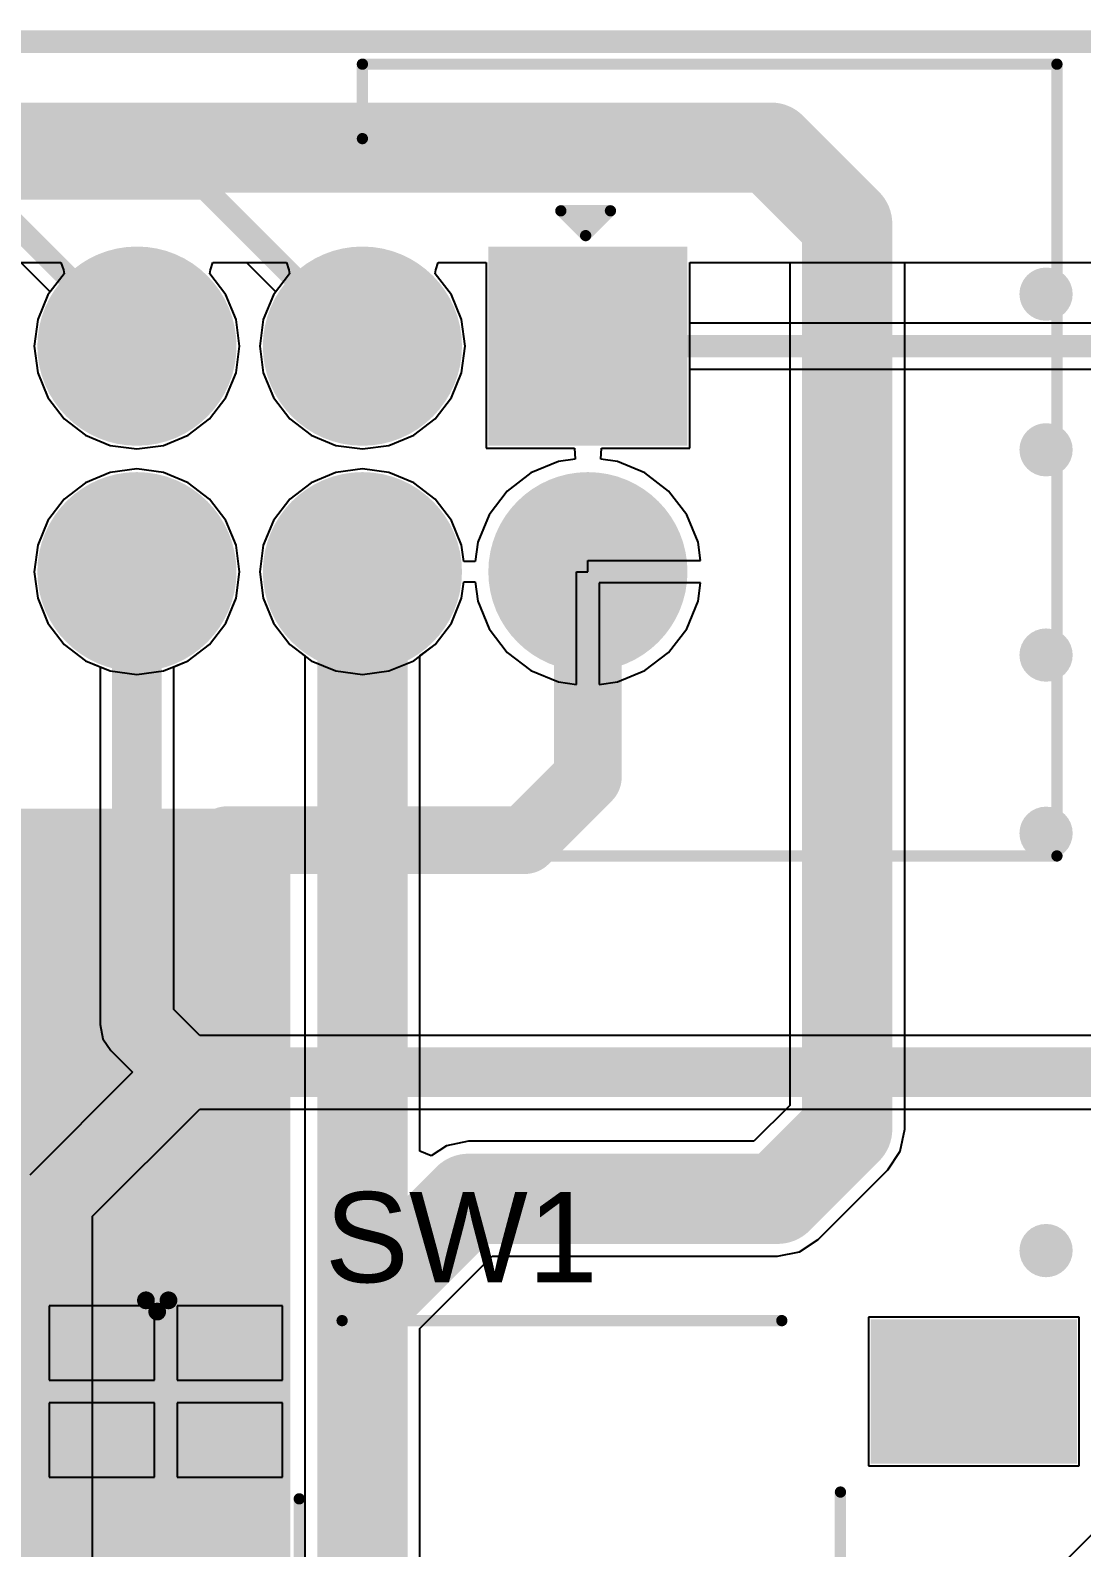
# Model space of a CAD drawing. Header units: millimetres. Extents: x -0.27 to 4.7, y -0.39 to 2.83.
# Drawn here: x 3.689 to 4.155, y 2.1 to 2.773 of the extents above; entities that cross this region are included whole.
import ezdxf

# ---------------------------------------------------------------- set-up
doc = ezdxf.new("R2010")
doc.units = ezdxf.units.MM
doc.header["$MEASUREMENT"] = 0
for name, color, linetype in [('BottomLayer', 5, 'Continuous'), ('BottomSolder', 6, 'Continuous'), ('Mechanical2', 216, 'Continuous'), ('MultiLayer', 9, 'Continuous'), ('PadHoleLayer', 156, 'Continuous'), ('TopLayer', 1, 'Continuous'), ('TopOverlay', 2, 'Continuous'), ('TopPaste', 8, 'Continuous'), ('TopSolder', 216, 'Continuous'), ('ViaHoleLayer', 16, 'Continuous')]:
    doc.layers.add(name, color=color, linetype=linetype)
doc.styles.add('Arial', font='', dxfattribs={"height": 0.2})
doc.styles.get('Arial').set_extended_font_data('Arial')

# ---------------------------------------------------------------- blocks, each defined once
blk = doc.blocks.new('TL3301NF160QG_60')
at = {"layer": 'TopLayer'}
for points in [[(-0.1374, 0.06063), (-0.22087, 0.06063), (-0.22087, 0.11654), (-0.1374, 0.11654)], [(0.22087, 0.06063), (0.1374, 0.06063), (0.1374, 0.11654), (0.22087, 0.11654)], [(-0.1374, -0.11654), (-0.22087, -0.11654), (-0.22087, -0.06063), (-0.1374, -0.06063)], [(0.22087, -0.11654), (0.1374, -0.11654), (0.1374, -0.06063), (0.22087, -0.06063)]]:
    blk.add_hatch(color=1, dxfattribs=at).paths.add_polyline_path(points)
at = {"layer": 'TopPaste'}
for points in [[(-0.1374, 0.06063), (-0.22087, 0.06063), (-0.22087, 0.11654), (-0.1374, 0.11654)], [(0.22087, 0.06063), (0.1374, 0.06063), (0.1374, 0.11654), (0.22087, 0.11654)], [(-0.1374, -0.11654), (-0.22087, -0.11654), (-0.22087, -0.06063), (-0.1374, -0.06063)], [(0.22087, -0.11654), (0.1374, -0.11654), (0.1374, -0.06063), (0.22087, -0.06063)]]:
    blk.add_hatch(color=8, dxfattribs=at).paths.add_polyline_path(points)
at = {"layer": 'TopSolder'}
for points in [[(-0.1334, 0.05663), (-0.22487, 0.05663), (-0.22487, 0.12054), (-0.1334, 0.12054)], [(0.22487, 0.05663), (0.1334, 0.05663), (0.1334, 0.12054), (0.22487, 0.12054)], [(-0.1334, -0.12054), (-0.22487, -0.12054), (-0.22487, -0.05663), (-0.1334, -0.05663)], [(0.22487, -0.12054), (0.1334, -0.12054), (0.1334, -0.05663), (0.22487, -0.05663)]]:
    blk.add_hatch(color=216, dxfattribs=at).paths.add_polyline_path(points)
at = {"layer": 'TopOverlay'}
for points, const_width in [([(-0.188, 0.129), (-0.183, 0.124)], 0.00787), ([(-0.188, 0.129), (-0.178, 0.129)], 0.00787), ([(-0.183, 0.124), (-0.178, 0.129)], 0.00787), ([(-0.101, 0.12), (0.094, 0.12)], 0.005), ([(-0.12, -0.044), (-0.12, 0.041)], 0.005), ([(0.12, -0.041), (0.12, 0.044)], 0.005), ([(-0.094, -0.12), (0.101, -0.12)], 0.005)]:
    blk.add_lwpolyline(points, dxfattribs=dict(at, const_width=const_width))
for points, const_width in [([(-0.18997, 0.129, 1), (-0.18603, 0.129, 1)], 0.00394), ([(-0.18997, 0.129, 1), (-0.18603, 0.129, 1)], 0.00394), ([(-0.18497, 0.124, 1), (-0.18103, 0.124, 1)], 0.00394), ([(-0.18497, 0.124, 1), (-0.18103, 0.124, 1)], 0.00394), ([(-0.17997, 0.129, 1), (-0.17603, 0.129, 1)], 0.00394), ([(-0.17997, 0.129, 1), (-0.17603, 0.129, 1)], 0.00394), ([(-0.10225, 0.12, 1), (-0.09975, 0.12, 1)], 0.0025), ([(0.09275, 0.12, 1), (0.09525, 0.12, 1)], 0.0025), ([(-0.12125, 0.041, 1), (-0.11875, 0.041, 1)], 0.0025), ([(0.11875, 0.044, 1), (0.12125, 0.044, 1)], 0.0025), ([(0.11875, -0.041, 1), (0.12125, -0.041, 1)], 0.0025), ([(-0.12125, -0.044, 1), (-0.11875, -0.044, 1)], 0.0025), ([(-0.09525, -0.12, 1), (-0.09275, -0.12, 1)], 0.0025), ([(0.09975, -0.12, 1), (0.10225, -0.12, 1)], 0.0025)]:
    blk.add_lwpolyline(points, format="xyb", close=True, dxfattribs=dict(at, const_width=const_width))
blk = doc.blocks.new('BH254V_10P_123')
at = {"layer": 'BottomLayer'}
h = blk.add_hatch(color=5, dxfattribs=at)
edge = h.paths.add_edge_path()
edge.add_arc((-0.2, 0.05), 0.04016, 0, 360)
h = blk.add_hatch(color=5, dxfattribs=at)
edge = h.paths.add_edge_path()
edge.add_arc((-0.1, 0.05), 0.04016, 0, 360)
h = blk.add_hatch(color=5, dxfattribs=at)
edge = h.paths.add_edge_path()
edge.add_arc((0, 0.05), 0.04016, 0, 360)
h = blk.add_hatch(color=5, dxfattribs=at)
edge = h.paths.add_edge_path()
edge.add_arc((0.1, 0.05), 0.04016, 0, 360)
h = blk.add_hatch(color=5, dxfattribs=at)
edge = h.paths.add_edge_path()
edge.add_arc((0.2, 0.05), 0.04016, 0, 360)
blk.add_hatch(color=5, dxfattribs=at).paths.add_polyline_path([(-0.24016, -0.00984), (-0.15984, -0.00984), (-0.15984, -0.09016), (-0.24016, -0.09016)])
h = blk.add_hatch(color=5, dxfattribs=at)
edge = h.paths.add_edge_path()
edge.add_arc((-0.1, -0.05), 0.04016, 0, 360)
h = blk.add_hatch(color=5, dxfattribs=at)
edge = h.paths.add_edge_path()
edge.add_arc((0, -0.05), 0.04016, 0, 360)
h = blk.add_hatch(color=5, dxfattribs=at)
edge = h.paths.add_edge_path()
edge.add_arc((0.1, -0.05), 0.04016, 0, 360)
h = blk.add_hatch(color=5, dxfattribs=at)
edge = h.paths.add_edge_path()
edge.add_arc((0.2, -0.05), 0.04016, 0, 360)
at = {"layer": 'BottomSolder'}
h = blk.add_hatch(color=6, dxfattribs=at)
edge = h.paths.add_edge_path()
edge.add_arc((-0.2, 0.05), 0.04416, 0, 360)
h = blk.add_hatch(color=6, dxfattribs=at)
edge = h.paths.add_edge_path()
edge.add_arc((-0.1, 0.05), 0.04416, 0, 360)
h = blk.add_hatch(color=6, dxfattribs=at)
edge = h.paths.add_edge_path()
edge.add_arc((0, 0.05), 0.04416, 0, 360)
h = blk.add_hatch(color=6, dxfattribs=at)
edge = h.paths.add_edge_path()
edge.add_arc((0.1, 0.05), 0.04416, 0, 360)
h = blk.add_hatch(color=6, dxfattribs=at)
edge = h.paths.add_edge_path()
edge.add_arc((0.2, 0.05), 0.04416, 0, 360)
blk.add_hatch(color=6, dxfattribs=at).paths.add_polyline_path([(-0.24416, -0.00584), (-0.15584, -0.00584), (-0.15584, -0.09416), (-0.24416, -0.09416)])
h = blk.add_hatch(color=6, dxfattribs=at)
edge = h.paths.add_edge_path()
edge.add_arc((-0.1, -0.05), 0.04416, 0, 360)
h = blk.add_hatch(color=6, dxfattribs=at)
edge = h.paths.add_edge_path()
edge.add_arc((0, -0.05), 0.04416, 0, 360)
h = blk.add_hatch(color=6, dxfattribs=at)
edge = h.paths.add_edge_path()
edge.add_arc((0.1, -0.05), 0.04416, 0, 360)
h = blk.add_hatch(color=6, dxfattribs=at)
edge = h.paths.add_edge_path()
edge.add_arc((0.2, -0.05), 0.04416, 0, 360)
at = {"layer": 'MultiLayer'}
h = blk.add_hatch(color=9, dxfattribs=at)
edge = h.paths.add_edge_path()
edge.add_arc((-0.2, 0.05), 0.04016, 0, 360)
h = blk.add_hatch(color=9, dxfattribs=at)
edge = h.paths.add_edge_path()
edge.add_arc((-0.1, 0.05), 0.04016, 0, 360)
h = blk.add_hatch(color=9, dxfattribs=at)
edge = h.paths.add_edge_path()
edge.add_arc((0, 0.05), 0.04016, 0, 360)
h = blk.add_hatch(color=9, dxfattribs=at)
edge = h.paths.add_edge_path()
edge.add_arc((0.1, 0.05), 0.04016, 0, 360)
h = blk.add_hatch(color=9, dxfattribs=at)
edge = h.paths.add_edge_path()
edge.add_arc((0.2, 0.05), 0.04016, 0, 360)
blk.add_hatch(color=9, dxfattribs=at).paths.add_polyline_path([(-0.24016, -0.00984), (-0.15984, -0.00984), (-0.15984, -0.09016), (-0.24016, -0.09016)])
h = blk.add_hatch(color=9, dxfattribs=at)
edge = h.paths.add_edge_path()
edge.add_arc((-0.1, -0.05), 0.04016, 0, 360)
h = blk.add_hatch(color=9, dxfattribs=at)
edge = h.paths.add_edge_path()
edge.add_arc((0, -0.05), 0.04016, 0, 360)
h = blk.add_hatch(color=9, dxfattribs=at)
edge = h.paths.add_edge_path()
edge.add_arc((0.1, -0.05), 0.04016, 0, 360)
h = blk.add_hatch(color=9, dxfattribs=at)
edge = h.paths.add_edge_path()
edge.add_arc((0.2, -0.05), 0.04016, 0, 360)
at = {"layer": 'PadHoleLayer'}
h = blk.add_hatch(color=156, dxfattribs=at)
edge = h.paths.add_edge_path()
edge.add_arc((-0.2, 0.05), 0.02008, 0, 360)
h = blk.add_hatch(color=156, dxfattribs=at)
edge = h.paths.add_edge_path()
edge.add_arc((-0.1, 0.05), 0.02008, 0, 360)
h = blk.add_hatch(color=156, dxfattribs=at)
edge = h.paths.add_edge_path()
edge.add_arc((0, 0.05), 0.02008, 0, 360)
h = blk.add_hatch(color=156, dxfattribs=at)
edge = h.paths.add_edge_path()
edge.add_arc((0.1, 0.05), 0.02008, 0, 360)
h = blk.add_hatch(color=156, dxfattribs=at)
edge = h.paths.add_edge_path()
edge.add_arc((0.2, 0.05), 0.02008, 0, 360)
h = blk.add_hatch(color=156, dxfattribs=at)
edge = h.paths.add_edge_path()
edge.add_arc((-0.2, -0.05), 0.02008, 0, 360)
h = blk.add_hatch(color=156, dxfattribs=at)
edge = h.paths.add_edge_path()
edge.add_arc((-0.1, -0.05), 0.02008, 0, 360)
h = blk.add_hatch(color=156, dxfattribs=at)
edge = h.paths.add_edge_path()
edge.add_arc((0, -0.05), 0.02008, 0, 360)
h = blk.add_hatch(color=156, dxfattribs=at)
edge = h.paths.add_edge_path()
edge.add_arc((0.1, -0.05), 0.02008, 0, 360)
h = blk.add_hatch(color=156, dxfattribs=at)
edge = h.paths.add_edge_path()
edge.add_arc((0.2, -0.05), 0.02008, 0, 360)
at = {"layer": 'TopLayer'}
h = blk.add_hatch(color=1, dxfattribs=at)
edge = h.paths.add_edge_path()
edge.add_arc((-0.2, 0.05), 0.04016, 0, 360)
h = blk.add_hatch(color=1, dxfattribs=at)
edge = h.paths.add_edge_path()
edge.add_arc((-0.1, 0.05), 0.04016, 0, 360)
h = blk.add_hatch(color=1, dxfattribs=at)
edge = h.paths.add_edge_path()
edge.add_arc((0, 0.05), 0.04016, 0, 360)
h = blk.add_hatch(color=1, dxfattribs=at)
edge = h.paths.add_edge_path()
edge.add_arc((0.1, 0.05), 0.04016, 0, 360)
h = blk.add_hatch(color=1, dxfattribs=at)
edge = h.paths.add_edge_path()
edge.add_arc((0.2, 0.05), 0.04016, 0, 360)
blk.add_hatch(color=1, dxfattribs=at).paths.add_polyline_path([(-0.24016, -0.00984), (-0.15984, -0.00984), (-0.15984, -0.09016), (-0.24016, -0.09016)])
h = blk.add_hatch(color=1, dxfattribs=at)
edge = h.paths.add_edge_path()
edge.add_arc((-0.1, -0.05), 0.04016, 0, 360)
h = blk.add_hatch(color=1, dxfattribs=at)
edge = h.paths.add_edge_path()
edge.add_arc((0, -0.05), 0.04016, 0, 360)
h = blk.add_hatch(color=1, dxfattribs=at)
edge = h.paths.add_edge_path()
edge.add_arc((0.1, -0.05), 0.04016, 0, 360)
h = blk.add_hatch(color=1, dxfattribs=at)
edge = h.paths.add_edge_path()
edge.add_arc((0.2, -0.05), 0.04016, 0, 360)
at = {"layer": 'TopOverlay'}
blk.add_hatch(color=2, dxfattribs=at).paths.add_polyline_path([(-0.1935, -0.102), (-0.205, -0.102), (-0.205, -0.1095), (-0.1935, -0.1095)])
at = {"layer": 'TopSolder'}
h = blk.add_hatch(color=216, dxfattribs=at)
edge = h.paths.add_edge_path()
edge.add_arc((-0.2, 0.05), 0.04416, 0, 360)
h = blk.add_hatch(color=216, dxfattribs=at)
edge = h.paths.add_edge_path()
edge.add_arc((-0.1, 0.05), 0.04416, 0, 360)
h = blk.add_hatch(color=216, dxfattribs=at)
edge = h.paths.add_edge_path()
edge.add_arc((0, 0.05), 0.04416, 0, 360)
h = blk.add_hatch(color=216, dxfattribs=at)
edge = h.paths.add_edge_path()
edge.add_arc((0.1, 0.05), 0.04416, 0, 360)
h = blk.add_hatch(color=216, dxfattribs=at)
edge = h.paths.add_edge_path()
edge.add_arc((0.2, 0.05), 0.04416, 0, 360)
blk.add_hatch(color=216, dxfattribs=at).paths.add_polyline_path([(-0.24416, -0.00584), (-0.15584, -0.00584), (-0.15584, -0.09416), (-0.24416, -0.09416)])
h = blk.add_hatch(color=216, dxfattribs=at)
edge = h.paths.add_edge_path()
edge.add_arc((-0.1, -0.05), 0.04416, 0, 360)
h = blk.add_hatch(color=216, dxfattribs=at)
edge = h.paths.add_edge_path()
edge.add_arc((0, -0.05), 0.04416, 0, 360)
h = blk.add_hatch(color=216, dxfattribs=at)
edge = h.paths.add_edge_path()
edge.add_arc((0.1, -0.05), 0.04416, 0, 360)
h = blk.add_hatch(color=216, dxfattribs=at)
edge = h.paths.add_edge_path()
edge.add_arc((0.2, -0.05), 0.04416, 0, 360)
at = {"layer": 'TopOverlay', "const_width": 0.005}
for points in [[(-0.408, 0.176), (-0.408, -0.175)], [(0.407, 0.176), (-0.408, 0.176)], [(0.407, 0.176), (0.407, -0.175)], [(-0.199, -0.099), (-0.21, -0.11)], [(-0.188, -0.11), (-0.199, -0.099)], [(-0.188, -0.11), (-0.21, -0.11)], [(-0.1, -0.142), (-0.1, -0.175)], [(0.099, -0.142), (-0.1, -0.142)], [(0.099, -0.142), (0.099, -0.175)], [(-0.1, -0.175), (-0.408, -0.175)], [(0.407, -0.175), (0.099, -0.175)]]:
    blk.add_lwpolyline(points, dxfattribs=at)
at = {"layer": 'TopOverlay', "const_width": 0.0025}
for points in [[(-0.40925, 0.176, 1), (-0.40675, 0.176, 1)], [(-0.40925, 0.176, 1), (-0.40675, 0.176, 1)], [(0.40575, 0.176, 1), (0.40825, 0.176, 1)], [(0.40575, 0.176, 1), (0.40825, 0.176, 1)], [(-0.20025, -0.099, 1), (-0.19775, -0.099, 1)], [(-0.20025, -0.099, 1), (-0.19775, -0.099, 1)], [(-0.21125, -0.11, 1), (-0.20875, -0.11, 1)], [(-0.21125, -0.11, 1), (-0.20875, -0.11, 1)], [(-0.18925, -0.11, 1), (-0.18675, -0.11, 1)], [(-0.18925, -0.11, 1), (-0.18675, -0.11, 1)], [(-0.10125, -0.142, 1), (-0.09875, -0.142, 1)], [(-0.10125, -0.142, 1), (-0.09875, -0.142, 1)], [(0.09775, -0.142, 1), (0.10025, -0.142, 1)], [(0.09775, -0.142, 1), (0.10025, -0.142, 1)], [(-0.40925, -0.175, 1), (-0.40675, -0.175, 1)], [(-0.40925, -0.175, 1), (-0.40675, -0.175, 1)], [(-0.10125, -0.175, 1), (-0.09875, -0.175, 1)], [(-0.10125, -0.175, 1), (-0.09875, -0.175, 1)], [(0.09775, -0.175, 1), (0.10025, -0.175, 1)], [(0.09775, -0.175, 1), (0.10025, -0.175, 1)], [(0.40575, -0.175, 1), (0.40825, -0.175, 1)], [(0.40575, -0.175, 1), (0.40825, -0.175, 1)]]:
    blk.add_lwpolyline(points, format="xyb", close=True, dxfattribs=at)

msp = doc.modelspace()

# ---------------------------------------------------------------- hatches: boundary and pattern name
at = {"layer": 'BottomLayer'}
h = msp.add_hatch(color=5, dxfattribs=at)
edge = h.paths.add_edge_path()
edge.add_arc((4.139, 2.656), 0.01181, 0, 360)
h = msp.add_hatch(color=5, dxfattribs=at)
edge = h.paths.add_edge_path()
edge.add_arc((4.139, 2.587), 0.01181, 0, 360)
h = msp.add_hatch(color=5, dxfattribs=at)
edge = h.paths.add_edge_path()
edge.add_arc((4.139, 2.496), 0.01181, 0, 360)
h = msp.add_hatch(color=5, dxfattribs=at)
edge = h.paths.add_edge_path()
edge.add_arc((4.139, 2.417), 0.01181, 0, 360)
h = msp.add_hatch(color=5, dxfattribs=at)
edge = h.paths.add_edge_path()
edge.add_arc((3.77582, 2.41395), 0.01181, 0, 360)
h = msp.add_hatch(color=5, dxfattribs=at)
edge = h.paths.add_edge_path()
edge.add_arc((4.139, 2.232), 0.01181, 0, 360)
at = {"layer": 'BottomSolder'}
h = msp.add_hatch(color=6, dxfattribs=at)
edge = h.paths.add_edge_path()
edge.add_arc((4.139, 2.656), 0.00591, 0, 360)
h = msp.add_hatch(color=6, dxfattribs=at)
edge = h.paths.add_edge_path()
edge.add_arc((4.139, 2.587), 0.00591, 0, 360)
h = msp.add_hatch(color=6, dxfattribs=at)
edge = h.paths.add_edge_path()
edge.add_arc((4.139, 2.496), 0.00591, 0, 360)
h = msp.add_hatch(color=6, dxfattribs=at)
edge = h.paths.add_edge_path()
edge.add_arc((4.139, 2.417), 0.00591, 0, 360)
h = msp.add_hatch(color=6, dxfattribs=at)
edge = h.paths.add_edge_path()
edge.add_arc((3.77582, 2.41395), 0.00591, 0, 360)
h = msp.add_hatch(color=6, dxfattribs=at)
edge = h.paths.add_edge_path()
edge.add_arc((4.139, 2.232), 0.00591, 0, 360)
at = {"layer": 'TopLayer'}
h = msp.add_hatch(color=1, dxfattribs=at)
edge = h.paths.add_edge_path()
edge.add_arc((4.139, 2.656), 0.01181, 0, 360)
h = msp.add_hatch(color=1, dxfattribs=at)
edge = h.paths.add_edge_path()
edge.add_arc((4.139, 2.587), 0.01181, 0, 360)
h = msp.add_hatch(color=1, dxfattribs=at)
edge = h.paths.add_edge_path()
edge.add_arc((4.139, 2.496), 0.01181, 0, 360)
h = msp.add_hatch(color=1, dxfattribs=at)
edge = h.paths.add_edge_path()
edge.add_arc((4.139, 2.417), 0.01181, 0, 360)
msp.add_hatch(color=1, dxfattribs=at).paths.add_polyline_path([(3.47282, 2.05452), (3.80382, 2.05452), (3.80382, 2.42795), (3.47282, 2.42795)])
h = msp.add_hatch(color=1, dxfattribs=at)
edge = h.paths.add_edge_path()
edge.add_arc((3.77582, 2.41395), 0.01181, 0, 360)
h = msp.add_hatch(color=1, dxfattribs=at)
edge = h.paths.add_edge_path()
edge.add_arc((4.139, 2.232), 0.01181, 0, 360)
at = {"layer": 'TopSolder'}
h = msp.add_hatch(color=216, dxfattribs=at)
edge = h.paths.add_edge_path()
edge.add_arc((4.139, 2.656), 0.00591, 0, 360)
h = msp.add_hatch(color=216, dxfattribs=at)
edge = h.paths.add_edge_path()
edge.add_arc((4.139, 2.587), 0.00591, 0, 360)
h = msp.add_hatch(color=216, dxfattribs=at)
edge = h.paths.add_edge_path()
edge.add_arc((4.139, 2.496), 0.00591, 0, 360)
h = msp.add_hatch(color=216, dxfattribs=at)
edge = h.paths.add_edge_path()
edge.add_arc((4.139, 2.417), 0.00591, 0, 360)
h = msp.add_hatch(color=216, dxfattribs=at)
edge = h.paths.add_edge_path()
edge.add_arc((3.77582, 2.41395), 0.00591, 0, 360)
h = msp.add_hatch(color=216, dxfattribs=at)
edge = h.paths.add_edge_path()
edge.add_arc((4.139, 2.232), 0.00591, 0, 360)
at = {"layer": 'ViaHoleLayer'}
h = msp.add_hatch(color=16, dxfattribs=at)
edge = h.paths.add_edge_path()
edge.add_arc((4.139, 2.656), 0.00591, 0, 360)
h = msp.add_hatch(color=16, dxfattribs=at)
edge = h.paths.add_edge_path()
edge.add_arc((4.139, 2.587), 0.00591, 0, 360)
h = msp.add_hatch(color=16, dxfattribs=at)
edge = h.paths.add_edge_path()
edge.add_arc((4.139, 2.496), 0.00591, 0, 360)
h = msp.add_hatch(color=16, dxfattribs=at)
edge = h.paths.add_edge_path()
edge.add_arc((4.139, 2.417), 0.00591, 0, 360)
h = msp.add_hatch(color=16, dxfattribs=at)
edge = h.paths.add_edge_path()
edge.add_arc((3.77582, 2.41395), 0.00591, 0, 360)
h = msp.add_hatch(color=16, dxfattribs=at)
edge = h.paths.add_edge_path()
edge.add_arc((4.139, 2.232), 0.00591, 0, 360)

# ---------------------------------------------------------------- linework, layer by layer
at = {"layer": 'BottomLayer'}
for p, q in [((3.68435, 2.67), (3.69736, 2.657)), ((3.76815, 2.665), (3.76841, 2.66682)), ((3.77527, 2.65572), (3.76815, 2.665)), ((3.76841, 2.66682), (3.76949, 2.67)), ((3.76949, 2.67), (3.78435, 2.67)), ((3.78435, 2.67), (3.79736, 2.657)), ((3.86815, 2.665), (3.86841, 2.66682)), ((3.87527, 2.65572), (3.86815, 2.665)), ((3.86841, 2.66682), (3.86949, 2.67)), ((3.86949, 2.67), (3.89067, 2.67)), ((3.89067, 2.67), (3.89067, 2.58779)), ((3.98098, 2.64314), (3.98098, 2.67)), ((3.98098, 2.67), (4.40193, 2.67)), ((3.69736, 2.657), (3.69638, 2.65572)), ((3.79736, 2.657), (3.79638, 2.65572)), ((3.69638, 2.65572), (3.69183, 2.64474)), ((3.77982, 2.64474), (3.77527, 2.65572)), ((3.79638, 2.65572), (3.79183, 2.64474)), ((3.87982, 2.64474), (3.87527, 2.65572)), ((3.69183, 2.64474), (3.69028, 2.63295)), ((3.78137, 2.63295), (3.77982, 2.64474)), ((3.79183, 2.64474), (3.79028, 2.63295)), ((3.88137, 2.63295), (3.87982, 2.64474)), ((4.28382, 2.64314), (3.98098, 2.64314)), ((3.69028, 2.63295), (3.69183, 2.62116)), ((3.77982, 2.62116), (3.78137, 2.63295)), ((3.79028, 2.63295), (3.79183, 2.62116)), ((3.87982, 2.62116), (3.88137, 2.63295)), ((3.69183, 2.62116), (3.69638, 2.61017)), ((3.77527, 2.61017), (3.77982, 2.62116)), ((3.79183, 2.62116), (3.79638, 2.61017)), ((3.87527, 2.61017), (3.87982, 2.62116)), ((3.98098, 2.58779), (3.98098, 2.62275)), ((3.98098, 2.62275), (4.2796, 2.62275)), ((3.69638, 2.61017), (3.70362, 2.60074)), ((3.76803, 2.60074), (3.77527, 2.61017)), ((3.79638, 2.61017), (3.80362, 2.60074)), ((3.86803, 2.60074), (3.87527, 2.61017)), ((3.70362, 2.60074), (3.71305, 2.5935)), ((3.7586, 2.5935), (3.76803, 2.60074)), ((3.80362, 2.60074), (3.81305, 2.5935)), ((3.8586, 2.5935), (3.86803, 2.60074)), ((3.71305, 2.5935), (3.72403, 2.58895)), ((3.74761, 2.58895), (3.7586, 2.5935)), ((3.81305, 2.5935), (3.82403, 2.58895)), ((3.84761, 2.58895), (3.8586, 2.5935)), ((3.72403, 2.58895), (3.73582, 2.5874)), ((3.73582, 2.5874), (3.74761, 2.58895)), ((3.82403, 2.58895), (3.83582, 2.5874)), ((3.83582, 2.5874), (3.84761, 2.58895)), ((3.89067, 2.58779), (3.92981, 2.58779)), ((3.92981, 2.58779), (3.93014, 2.58279)), ((3.9415, 2.58279), (3.94183, 2.58779)), ((3.94183, 2.58779), (3.98098, 2.58779)), ((3.72403, 2.57694), (3.71305, 2.57239)), ((3.73582, 2.5785), (3.72403, 2.57694)), ((3.74761, 2.57694), (3.73582, 2.5785)), ((3.7586, 2.57239), (3.74761, 2.57694)), ((3.82403, 2.57694), (3.81305, 2.57239)), ((3.83582, 2.5785), (3.82403, 2.57694)), ((3.84761, 2.57694), (3.83582, 2.5785)), ((3.8586, 2.57239), (3.84761, 2.57694)), ((3.91053, 2.57676), (3.90005, 2.56872)), ((3.92273, 2.58182), (3.91053, 2.57676)), ((3.93014, 2.58279), (3.92273, 2.58182)), ((3.94892, 2.58182), (3.9415, 2.58279)), ((3.96112, 2.57676), (3.94892, 2.58182)), ((3.9716, 2.56872), (3.96112, 2.57676)), ((3.71305, 2.57239), (3.70362, 2.56516)), ((3.76803, 2.56516), (3.7586, 2.57239)), ((3.81305, 2.57239), (3.80362, 2.56516)), ((3.86803, 2.56516), (3.8586, 2.57239)), ((3.70362, 2.56516), (3.69638, 2.55572)), ((3.77527, 2.55572), (3.76803, 2.56516)), ((3.80362, 2.56516), (3.79638, 2.55572)), ((3.87527, 2.55572), (3.86803, 2.56516)), ((3.90005, 2.56872), (3.89201, 2.55824)), ((3.97964, 2.55824), (3.9716, 2.56872)), ((3.89201, 2.55824), (3.88696, 2.54604)), ((3.98469, 2.54604), (3.97964, 2.55824)), ((3.69638, 2.55572), (3.69183, 2.54474)), ((3.77982, 2.54474), (3.77527, 2.55572)), ((3.79638, 2.55572), (3.79183, 2.54474)), ((3.87982, 2.54474), (3.87527, 2.55572)), ((3.69183, 2.54474), (3.69028, 2.53295)), ((3.78137, 2.53295), (3.77982, 2.54474)), ((3.79183, 2.54474), (3.79028, 2.53295)), ((3.88078, 2.53743), (3.87982, 2.54474)), ((3.88696, 2.54604), (3.88582, 2.53743)), ((3.98575, 2.53795), (3.98469, 2.54604)), ((3.88582, 2.53743), (3.88078, 2.53743)), ((3.93582, 2.53295), (3.93582, 2.53795)), ((3.93582, 2.53795), (3.98575, 2.53795)), ((3.69028, 2.53295), (3.69183, 2.52116)), ((3.77982, 2.52116), (3.78137, 2.53295)), ((3.79028, 2.53295), (3.79183, 2.52116)), ((3.93082, 2.48302), (3.93082, 2.53295)), ((3.93082, 2.53295), (3.93582, 2.53295)), ((3.87982, 2.52116), (3.88078, 2.52846)), ((3.88078, 2.52846), (3.88582, 2.52846)), ((3.88582, 2.52846), (3.88696, 2.51985)), ((3.98575, 2.52795), (3.94082, 2.52795)), ((3.94082, 2.52795), (3.94082, 2.48302)), ((3.98469, 2.51985), (3.98575, 2.52795)), ((3.69183, 2.52116), (3.69638, 2.51017)), ((3.77527, 2.51017), (3.77982, 2.52116)), ((3.79183, 2.52116), (3.79638, 2.51017)), ((3.87527, 2.51017), (3.87982, 2.52116)), ((3.88696, 2.51985), (3.89201, 2.50765)), ((3.97964, 2.50765), (3.98469, 2.51985)), ((3.69638, 2.51017), (3.70362, 2.50074)), ((3.76803, 2.50074), (3.77527, 2.51017)), ((3.79638, 2.51017), (3.80362, 2.50074)), ((3.86803, 2.50074), (3.87527, 2.51017)), ((3.89201, 2.50765), (3.90005, 2.49718)), ((3.9716, 2.49718), (3.97964, 2.50765)), ((3.70362, 2.50074), (3.71305, 2.4935)), ((3.7586, 2.4935), (3.76803, 2.50074)), ((3.80362, 2.50074), (3.81305, 2.4935)), ((3.8586, 2.4935), (3.86803, 2.50074)), ((3.90005, 2.49718), (3.91053, 2.48914)), ((3.96112, 2.48914), (3.9716, 2.49718)), ((3.71305, 2.4935), (3.71951, 2.49083)), ((3.71951, 2.49083), (3.71951, 2.33216)), ((3.75214, 2.49083), (3.7586, 2.4935)), ((3.75214, 2.33892), (3.75214, 2.49083)), ((3.81305, 2.4935), (3.82403, 2.48895)), ((3.82403, 2.48895), (3.83582, 2.4874)), ((3.83582, 2.4874), (3.84761, 2.48895)), ((3.84761, 2.48895), (3.8586, 2.4935)), ((3.91053, 2.48914), (3.92273, 2.48408)), ((3.94892, 2.48408), (3.96112, 2.48914)), ((3.92273, 2.48408), (3.93082, 2.48302)), ((3.94082, 2.48302), (3.94892, 2.48408)), ((3.76369, 2.32737), (3.75214, 2.33892)), ((3.71951, 2.33216), (3.72075, 2.32592)), ((4.40271, 2.32737), (3.76369, 2.32737)), ((3.72075, 2.32592), (3.72429, 2.32063)), ((3.72429, 2.32063), (3.73386, 2.31106)), ((3.73386, 2.31106), (3.68829, 2.26548)), ((3.71614, 2.24719), (3.76369, 2.29474)), ((3.76369, 2.29474), (4.39596, 2.29474)), ((3.71614, 1.96111), (3.71614, 2.24719)), ((4.18502, 2.13188), (3.91066, 1.85752))]:
    msp.add_line(p, q, dxfattribs=at)
for points, const_width in [([(3.47161, 2.70295), (3.76582, 2.70295)], 0.01), ([(3.76582, 2.70295), (3.83582, 2.63295)], 0.01), ([(3.68082, 2.68795), (3.73582, 2.63295)], 0.01), ([(3.93582, 2.63295), (4.28382, 2.63295)], 0.01), ([(3.73582, 2.33216), (3.73582, 2.53295)], 0.022), ([(3.93582, 2.44195), (3.93582, 2.53295)], 0.03), ([(3.90782, 2.41395), (3.93582, 2.44195)], 0.03), ([(3.77582, 2.41395), (3.90782, 2.41395)], 0.03), ([(3.73582, 2.33216), (3.75693, 2.31106)], 0.022), ([(3.69982, 2.25395), (3.75693, 2.31106)], 0.022), ([(3.75693, 2.31106), (4.40271, 2.31106)], 0.022), ([(3.69982, 1.957), (3.69982, 2.25395)], 0.022)]:
    msp.add_lwpolyline(points, dxfattribs=dict(at, const_width=const_width))
for points, const_width in [([(3.76332, 2.70295, 1), (3.76832, 2.70295, 1)], 0.005), ([(3.76332, 2.70295, 1), (3.76832, 2.70295, 1)], 0.005), ([(3.73332, 2.63295, 1), (3.73832, 2.63295, 1)], 0.005), ([(3.83332, 2.63295, 1), (3.83832, 2.63295, 1)], 0.005), ([(3.93332, 2.63295, 1), (3.93832, 2.63295, 1)], 0.005), ([(3.73032, 2.53295, 1), (3.74132, 2.53295, 1)], 0.011), ([(3.92832, 2.53295, 1), (3.94332, 2.53295, 1)], 0.015), ([(3.92832, 2.44195, 1), (3.94332, 2.44195, 1)], 0.015), ([(3.92832, 2.44195, 1), (3.94332, 2.44195, 1)], 0.015), ([(3.76832, 2.41395, 1), (3.78332, 2.41395, 1)], 0.015), ([(3.90032, 2.41395, 1), (3.91532, 2.41395, 1)], 0.015), ([(3.90032, 2.41395, 1), (3.91532, 2.41395, 1)], 0.015), ([(3.73032, 2.33216, 1), (3.74132, 2.33216, 1)], 0.011), ([(3.73032, 2.33216, 1), (3.74132, 2.33216, 1)], 0.011), ([(3.75143, 2.31106, 1), (3.76243, 2.31106, 1)], 0.011), ([(3.75143, 2.31106, 1), (3.76243, 2.31106, 1)], 0.011), ([(3.75143, 2.31106, 1), (3.76243, 2.31106, 1)], 0.011), ([(3.69432, 2.25395, 1), (3.70532, 2.25395, 1)], 0.011), ([(3.69432, 2.25395, 1), (3.70532, 2.25395, 1)], 0.011)]:
    msp.add_lwpolyline(points, format="xyb", close=True, dxfattribs=dict(at, const_width=const_width))
at = {"layer": 'Mechanical2', "const_width": 0.01}
msp.add_lwpolyline([(-0.11718, 2.76795), (4.62523, 2.76795)], dxfattribs=at)
at = {"layer": 'TopLayer'}
for p, q in [((3.66949, 2.67), (3.70215, 2.67)), ((3.7035, 2.665), (3.69638, 2.65572)), ((3.70215, 2.67), (3.70323, 2.66682)), ((3.70323, 2.66682), (3.7035, 2.665)), ((3.76815, 2.665), (3.76841, 2.66682)), ((3.77527, 2.65572), (3.76815, 2.665)), ((3.76841, 2.66682), (3.76949, 2.67)), ((3.76949, 2.67), (3.80215, 2.67)), ((3.8035, 2.665), (3.79638, 2.65572)), ((3.80215, 2.67), (3.80323, 2.66682)), ((3.80323, 2.66682), (3.8035, 2.665)), ((3.86815, 2.665), (3.86841, 2.66682)), ((3.87527, 2.65572), (3.86815, 2.665)), ((3.86841, 2.66682), (3.86949, 2.67)), ((3.86949, 2.67), (3.89067, 2.67)), ((3.89067, 2.67), (3.89067, 2.58779)), ((3.98098, 2.58779), (3.98098, 2.67)), ((3.98098, 2.67), (4.02533, 2.67)), ((4.02533, 2.67), (4.02533, 2.29638)), ((4.07631, 2.28582), (4.07631, 2.67)), ((4.07631, 2.67), (4.40193, 2.67)), ((3.69638, 2.65572), (3.69183, 2.64474)), ((3.77982, 2.64474), (3.77527, 2.65572)), ((3.79638, 2.65572), (3.79183, 2.64474)), ((3.87982, 2.64474), (3.87527, 2.65572)), ((3.69183, 2.64474), (3.69028, 2.63295)), ((3.78137, 2.63295), (3.77982, 2.64474)), ((3.79183, 2.64474), (3.79028, 2.63295)), ((3.88137, 2.63295), (3.87982, 2.64474)), ((3.69028, 2.63295), (3.69183, 2.62116)), ((3.77982, 2.62116), (3.78137, 2.63295)), ((3.79028, 2.63295), (3.79183, 2.62116)), ((3.87982, 2.62116), (3.88137, 2.63295)), ((3.69183, 2.62116), (3.69638, 2.61017)), ((3.77527, 2.61017), (3.77982, 2.62116)), ((3.79183, 2.62116), (3.79638, 2.61017)), ((3.87527, 2.61017), (3.87982, 2.62116)), ((3.69638, 2.61017), (3.70362, 2.60074)), ((3.76803, 2.60074), (3.77527, 2.61017)), ((3.79638, 2.61017), (3.80362, 2.60074)), ((3.86803, 2.60074), (3.87527, 2.61017)), ((3.70362, 2.60074), (3.71305, 2.5935)), ((3.7586, 2.5935), (3.76803, 2.60074)), ((3.80362, 2.60074), (3.81305, 2.5935)), ((3.8586, 2.5935), (3.86803, 2.60074)), ((3.71305, 2.5935), (3.72403, 2.58895)), ((3.74761, 2.58895), (3.7586, 2.5935)), ((3.81305, 2.5935), (3.82403, 2.58895)), ((3.84761, 2.58895), (3.8586, 2.5935)), ((3.72403, 2.58895), (3.73582, 2.5874)), ((3.73582, 2.5874), (3.74761, 2.58895)), ((3.82403, 2.58895), (3.83582, 2.5874)), ((3.83582, 2.5874), (3.84761, 2.58895)), ((3.89067, 2.58779), (3.92981, 2.58779)), ((3.92981, 2.58779), (3.93014, 2.58279)), ((3.9415, 2.58279), (3.94183, 2.58779)), ((3.94183, 2.58779), (3.98098, 2.58779)), ((3.72403, 2.57694), (3.71305, 2.57239)), ((3.73582, 2.5785), (3.72403, 2.57694)), ((3.74761, 2.57694), (3.73582, 2.5785)), ((3.7586, 2.57239), (3.74761, 2.57694)), ((3.82403, 2.57694), (3.81305, 2.57239)), ((3.83582, 2.5785), (3.82403, 2.57694)), ((3.84761, 2.57694), (3.83582, 2.5785)), ((3.8586, 2.57239), (3.84761, 2.57694)), ((3.91053, 2.57676), (3.90005, 2.56872)), ((3.92273, 2.58182), (3.91053, 2.57676)), ((3.93014, 2.58279), (3.92273, 2.58182)), ((3.94892, 2.58182), (3.9415, 2.58279)), ((3.96112, 2.57676), (3.94892, 2.58182)), ((3.9716, 2.56872), (3.96112, 2.57676)), ((3.71305, 2.57239), (3.70362, 2.56516)), ((3.76803, 2.56516), (3.7586, 2.57239)), ((3.81305, 2.57239), (3.80362, 2.56516)), ((3.86803, 2.56516), (3.8586, 2.57239)), ((3.70362, 2.56516), (3.69638, 2.55572)), ((3.77527, 2.55572), (3.76803, 2.56516)), ((3.80362, 2.56516), (3.79638, 2.55572)), ((3.87527, 2.55572), (3.86803, 2.56516)), ((3.90005, 2.56872), (3.89201, 2.55824)), ((3.97964, 2.55824), (3.9716, 2.56872)), ((3.89201, 2.55824), (3.88696, 2.54604)), ((3.98469, 2.54604), (3.97964, 2.55824)), ((3.69638, 2.55572), (3.69183, 2.54474)), ((3.77982, 2.54474), (3.77527, 2.55572)), ((3.79638, 2.55572), (3.79183, 2.54474)), ((3.87982, 2.54474), (3.87527, 2.55572)), ((3.69183, 2.54474), (3.69028, 2.53295)), ((3.78137, 2.53295), (3.77982, 2.54474)), ((3.79183, 2.54474), (3.79028, 2.53295)), ((3.88078, 2.53743), (3.87982, 2.54474)), ((3.88696, 2.54604), (3.88582, 2.53743)), ((3.98575, 2.53795), (3.98469, 2.54604)), ((3.88582, 2.53743), (3.88078, 2.53743)), ((3.93582, 2.53295), (3.93582, 2.53795)), ((3.93582, 2.53795), (3.98575, 2.53795)), ((3.69028, 2.53295), (3.69183, 2.52116)), ((3.77982, 2.52116), (3.78137, 2.53295)), ((3.79028, 2.53295), (3.79183, 2.52116)), ((3.93082, 2.48302), (3.93082, 2.53295)), ((3.93082, 2.53295), (3.93582, 2.53295)), ((3.87982, 2.52116), (3.88078, 2.52846)), ((3.88078, 2.52846), (3.88582, 2.52846)), ((3.88582, 2.52846), (3.88696, 2.51985)), ((3.98575, 2.52795), (3.94082, 2.52795)), ((3.94082, 2.52795), (3.94082, 2.48302)), ((3.98469, 2.51985), (3.98575, 2.52795)), ((3.69183, 2.52116), (3.69638, 2.51017)), ((3.77527, 2.51017), (3.77982, 2.52116)), ((3.79183, 2.52116), (3.79638, 2.51017)), ((3.87527, 2.51017), (3.87982, 2.52116)), ((3.88696, 2.51985), (3.89201, 2.50765)), ((3.97964, 2.50765), (3.98469, 2.51985)), ((3.69638, 2.51017), (3.70362, 2.50074)), ((3.76803, 2.50074), (3.77527, 2.51017)), ((3.79638, 2.51017), (3.80362, 2.50074)), ((3.86803, 2.50074), (3.87527, 2.51017)), ((3.89201, 2.50765), (3.90005, 2.49718)), ((3.9716, 2.49718), (3.97964, 2.50765)), ((3.70362, 2.50074), (3.71305, 2.4935)), ((3.7586, 2.4935), (3.76803, 2.50074)), ((3.80362, 2.50074), (3.81033, 2.49559)), ((3.81033, 2.49559), (3.81033, 2.20795)), ((3.86131, 2.49559), (3.86803, 2.50074)), ((3.86131, 2.27607), (3.86131, 2.49559)), ((3.90005, 2.49718), (3.91053, 2.48914)), ((3.96112, 2.48914), (3.9716, 2.49718)), ((3.71305, 2.4935), (3.72403, 2.48895)), ((3.72403, 2.48895), (3.73582, 2.4874)), ((3.73582, 2.4874), (3.74761, 2.48895)), ((3.74761, 2.48895), (3.7586, 2.4935)), ((3.91053, 2.48914), (3.92273, 2.48408)), ((3.94892, 2.48408), (3.96112, 2.48914)), ((3.92273, 2.48408), (3.93082, 2.48302)), ((3.94082, 2.48302), (3.94892, 2.48408)), ((4.02533, 2.29638), (4.00939, 2.28044)), ((3.88282, 2.28044), (3.87307, 2.2785)), ((4.00939, 2.28044), (3.88282, 2.28044)), ((4.07437, 2.27607), (4.07631, 2.28582)), ((3.86631, 2.27398), (3.86131, 2.27607)), ((3.87307, 2.2785), (3.86631, 2.27398)), ((4.06885, 2.2678), (4.07437, 2.27607)), ((4.03797, 2.23692), (4.06885, 2.2678)), ((4.0297, 2.2314), (4.03797, 2.23692)), ((3.86131, 2.19739), (3.89338, 2.22946)), ((3.89338, 2.22946), (4.01995, 2.22946)), ((4.01995, 2.22946), (4.0297, 2.2314)), ((3.74369, 2.20748), (3.69696, 2.20748)), ((3.69696, 2.20748), (3.69696, 2.17453)), ((3.74369, 2.17453), (3.74369, 2.20748)), ((3.80042, 2.20748), (3.75369, 2.20748)), ((3.75369, 2.20748), (3.75369, 2.17453)), ((3.80042, 2.17453), (3.80042, 2.20748)), ((3.81033, 2.20795), (3.81033, 2.02655)), ((4.15369, 2.20248), (4.06022, 2.20248)), ((4.06022, 2.20248), (4.06022, 2.13658)), ((4.15369, 2.13658), (4.15369, 2.20248)), ((3.86131, 2.00095), (3.86131, 2.19739)), ((3.69696, 2.17453), (3.74369, 2.17453)), ((3.75369, 2.17453), (3.80042, 2.17453)), ((3.74369, 2.16453), (3.69696, 2.16453)), ((3.69696, 2.16453), (3.69696, 2.13158)), ((3.74369, 2.13158), (3.74369, 2.16453)), ((3.80042, 2.16453), (3.75369, 2.16453)), ((3.75369, 2.16453), (3.75369, 2.13158)), ((3.80042, 2.13158), (3.80042, 2.16453)), ((4.06022, 2.13658), (4.15369, 2.13658)), ((3.69696, 2.13158), (3.74369, 2.13158)), ((3.75369, 2.13158), (3.80042, 2.13158))]:
    msp.add_line(p, q, dxfattribs=at)
at = {"layer": 'TopLayer', "const_width": 0.04}
for points in [[(3.19782, 2.72095), (4.01705, 2.72095)], [(4.01705, 2.72095), (4.05082, 2.68718)], [(4.05082, 2.28582), (4.05082, 2.68718)], [(3.83582, 2.20795), (3.83582, 2.53295)], [(4.01995, 2.25495), (4.05082, 2.28582)], [(3.83582, 2.20795), (3.88282, 2.25495)], [(3.88282, 2.25495), (4.01995, 2.25495)], [(3.83582, 2.00095), (3.83582, 2.20795)]]:
    msp.add_lwpolyline(points, dxfattribs=at)
at = {"layer": 'TopLayer', "const_width": 0.02}
for points in [[(4.00705, 2.72095, 1), (4.02705, 2.72095, 1)], [(4.00705, 2.72095, 1), (4.02705, 2.72095, 1)], [(4.04082, 2.68718, 1), (4.06082, 2.68718, 1)], [(4.04082, 2.68718, 1), (4.06082, 2.68718, 1)], [(3.82582, 2.53295, 1), (3.84582, 2.53295, 1)], [(4.04082, 2.28582, 1), (4.06082, 2.28582, 1)], [(4.04082, 2.28582, 1), (4.06082, 2.28582, 1)], [(3.87282, 2.25495, 1), (3.89282, 2.25495, 1)], [(3.87282, 2.25495, 1), (3.89282, 2.25495, 1)], [(4.00995, 2.25495, 1), (4.02995, 2.25495, 1)], [(4.00995, 2.25495, 1), (4.02995, 2.25495, 1)], [(3.82582, 2.20795, 1), (3.84582, 2.20795, 1)], [(3.82582, 2.20795, 1), (3.84582, 2.20795, 1)], [(3.82582, 2.20795, 1), (3.84582, 2.20795, 1)]]:
    msp.add_lwpolyline(points, format="xyb", close=True, dxfattribs=at)

# ---------------------------------------------------------------- block references
at = {"rotation": 180}
msp.add_blockref('BH254V_10P_123', (3.73582, 2.58295), dxfattribs=at)
msp.add_blockref('TL3301NF160QG_60', (3.92782, 2.08095))

# ---------------------------------------------------------------- texts
at = {"layer": 'TopOverlay', "style": 'Arial'}
msp.add_text('SW1', height=0.04, dxfattribs=at).set_placement((3.81917, 2.21796))

doc.saveas('drawing.dxf')
